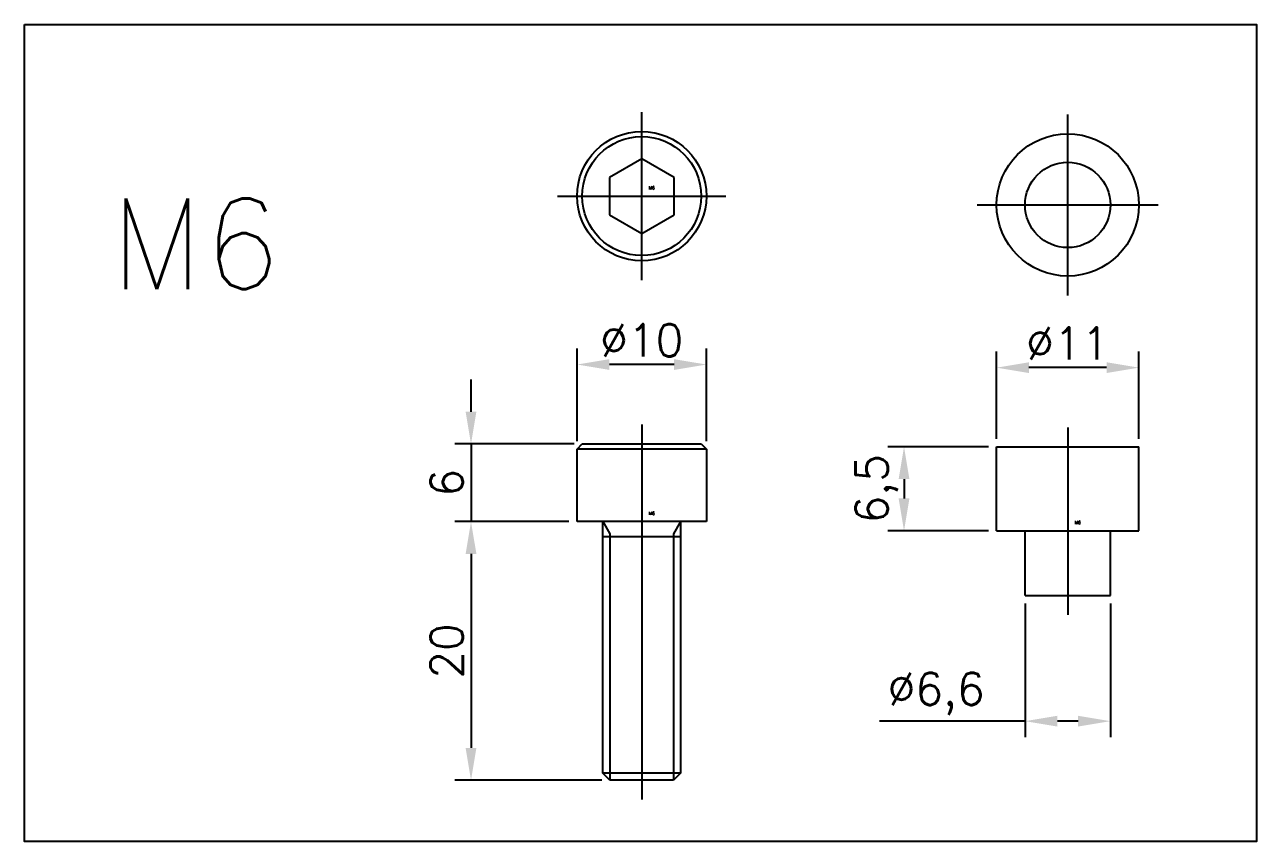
# Model space of a CAD drawing. Header units: millimetres. Extents: x 5766 to 6073, y 5599 to 5676.
# Drawn here: x 5978 to 6073.2, y 5612.9 to 5676.1 of the extents above; entities that cross this region are included whole.
import ezdxf

# ---------------------------------------------------------------- set-up
doc = ezdxf.new("R2010")
doc.units = ezdxf.units.MM
doc.linetypes.add('CENTER', pattern=[50.8, 31.75, -6.35, 6.35, -6.35])
doc.linetypes.add('HIDDEN', pattern=[9.525, 6.35, -3.175])
doc.layers.add('1', color=220, linetype='CENTER')
doc.layers.add('3', color=223, linetype='HIDDEN')
doc.styles.get("Standard").update_dxf_attribs({"font": 'romans.shx', "bigfont": 'whgtxt.shx'})
doc.dimstyles.new('ISO-25', dxfattribs={"dimtxt": 2.5, "dimasz": 2.5, "dimexe": 1.25, "dimexo": 0.625, "dimtad": 1, "dimtxsty": 'Standard', "dimcen": 2.5, "dimadec": 0, "dimazin": 0, "dimtfac": 1, "dimtmove": 0, "dimatfit": 3, "dimfxl": 1, "dimarcsym": 0})

# ---------------------------------------------------------------- blocks, each defined once
blk = doc.blocks.new('*D73')
at = {"color": 0, "lineweight": -2, "transparency": 16777216}
for p, q in [((6053.126, 5644.061), (6053.126, 5650.803)), ((6064.126, 5644.061), (6064.126, 5650.803)), ((6061.626, 5649.553), (6055.626, 5649.553))]:
    blk.add_line(p, q, dxfattribs=at)
at = {"color": 0, "transparency": 16777216}
for points in [[(6055.626, 5649.969), (6055.626, 5649.136), (6053.126, 5649.553)], [(6061.626, 5649.969), (6061.626, 5649.136), (6064.126, 5649.553)]]:
    blk.add_solid(points, dxfattribs=at)
at = {"layer": 'Defpoints', "color": 0, "transparency": 16777216}
for p in [(6053.126, 5649.553), (6053.126, 5643.436), (6064.126, 5643.436)]:
    blk.add_point(p, dxfattribs=at)
at = {"color": 0, "transparency": 16777216, "insert": (6058.626, 5651.428), "char_height": 2.5, "attachment_point": 5}
blk.add_mtext('%%c11', dxfattribs=at)
blk = doc.blocks.new('*D74')
at = {"color": 0, "lineweight": -2, "transparency": 16777216}
for p, q in [((6055.326, 5631.311), (6055.326, 5620.968)), ((6061.926, 5631.311), (6061.926, 5620.968)), ((6055.326, 5622.218), (6044.076, 5622.218)), ((6059.426, 5622.218), (6057.826, 5622.218))]:
    blk.add_line(p, q, dxfattribs=at)
at = {"color": 0, "transparency": 16777216}
for points in [[(6057.826, 5622.635), (6057.826, 5621.801), (6055.326, 5622.218)], [(6059.426, 5622.635), (6059.426, 5621.801), (6061.926, 5622.218)]]:
    blk.add_solid(points, dxfattribs=at)
at = {"layer": 'Defpoints', "color": 0, "transparency": 16777216}
for p in [(6055.326, 5631.936), (6061.926, 5631.936), (6061.926, 5622.218)]:
    blk.add_point(p, dxfattribs=at)
at = {"color": 0, "transparency": 16777216, "insert": (6048.451, 5624.331), "char_height": 2.5, "attachment_point": 5}
blk.add_mtext('%%c6,6', dxfattribs=at)
blk = doc.blocks.new('*D75')
at = {"color": 0, "lineweight": -2, "transparency": 16777216}
for p, q in [((6052.501, 5643.436), (6044.718, 5643.436)), ((6045.968, 5640.936), (6045.968, 5639.436)), ((6052.501, 5636.936), (6044.718, 5636.936))]:
    blk.add_line(p, q, dxfattribs=at)
at = {"color": 0, "transparency": 16777216}
for points in [[(6045.551, 5640.936), (6046.385, 5640.936), (6045.968, 5643.436)], [(6045.551, 5639.436), (6046.385, 5639.436), (6045.968, 5636.936)]]:
    blk.add_solid(points, dxfattribs=at)
at = {"layer": 'Defpoints', "color": 0, "transparency": 16777216}
for p in [(6053.126, 5643.436), (6045.968, 5636.936), (6053.126, 5636.936)]:
    blk.add_point(p, dxfattribs=at)
at = {"color": 0, "transparency": 16777216, "insert": (6043.855, 5640.186), "char_height": 2.5, "attachment_point": 5, "rotation": 90}
blk.add_mtext('6,5', dxfattribs=at)
blk = doc.blocks.new('*D76')
at = {"color": 0, "lineweight": -2, "transparency": 16777216}
for p, q in [((6020.684, 5643.875), (6020.684, 5651.045)), ((6030.684, 5643.875), (6030.684, 5651.045)), ((6028.184, 5649.795), (6023.184, 5649.795))]:
    blk.add_line(p, q, dxfattribs=at)
at = {"color": 0, "transparency": 16777216}
for points in [[(6023.184, 5650.211), (6023.184, 5649.378), (6020.684, 5649.795)], [(6028.184, 5650.211), (6028.184, 5649.378), (6030.684, 5649.795)]]:
    blk.add_solid(points, dxfattribs=at)
at = {"layer": 'Defpoints', "color": 0, "transparency": 16777216}
for p in [(6020.684, 5649.795), (6020.684, 5643.25), (6030.684, 5643.25)]:
    blk.add_point(p, dxfattribs=at)
at = {"color": 0, "transparency": 16777216, "insert": (6025.684, 5651.67), "char_height": 2.5, "attachment_point": 5}
blk.add_mtext('%%c10', dxfattribs=at)
blk = doc.blocks.new('*D77')
at = {"color": 0, "lineweight": -2, "transparency": 16777216}
for p, q in [((6012.486, 5646.15), (6012.486, 5648.65)), ((6020.459, 5643.65), (6011.236, 5643.65)), ((6012.486, 5643.65), (6012.486, 5637.65)), ((6020.059, 5637.65), (6011.236, 5637.65)), ((6012.486, 5635.15), (6012.486, 5632.65))]:
    blk.add_line(p, q, dxfattribs=at)
at = {"color": 0, "transparency": 16777216}
for points in [[(6012.069, 5646.15), (6012.903, 5646.15), (6012.486, 5643.65)], [(6012.069, 5635.15), (6012.903, 5635.15), (6012.486, 5637.65)]]:
    blk.add_solid(points, dxfattribs=at)
at = {"layer": 'Defpoints', "color": 0, "transparency": 16777216}
for p in [(6021.084, 5643.65), (6012.486, 5637.65), (6020.684, 5637.65)]:
    blk.add_point(p, dxfattribs=at)
at = {"color": 0, "transparency": 16777216, "insert": (6010.611, 5640.65), "char_height": 2.5, "attachment_point": 5, "rotation": 90}
blk.add_mtext('6', dxfattribs=at)
blk = doc.blocks.new('*D78')
at = {"color": 0, "lineweight": -2, "transparency": 16777216}
for p, q in [((6020.059, 5637.65), (6011.236, 5637.65)), ((6012.486, 5635.15), (6012.486, 5620.15)), ((6022.601, 5617.65), (6011.236, 5617.65))]:
    blk.add_line(p, q, dxfattribs=at)
at = {"color": 0, "transparency": 16777216}
for points in [[(6012.069, 5635.15), (6012.903, 5635.15), (6012.486, 5637.65)], [(6012.069, 5620.15), (6012.903, 5620.15), (6012.486, 5617.65)]]:
    blk.add_solid(points, dxfattribs=at)
at = {"layer": 'Defpoints', "color": 0, "transparency": 16777216}
for p in [(6020.684, 5637.65), (6012.486, 5617.65), (6023.226, 5617.65)]:
    blk.add_point(p, dxfattribs=at)
at = {"color": 0, "transparency": 16777216, "insert": (6010.611, 5627.65), "char_height": 2.5, "attachment_point": 5, "rotation": 90}
blk.add_mtext('20', dxfattribs=at)

msp = doc.modelspace()

# ---------------------------------------------------------------- linework, layer by layer
for p, q in [((6025.684, 5665.704), (6023.184, 5664.264)), ((6028.184, 5664.264), (6025.684, 5665.704)), ((6023.184, 5664.264), (6023.184, 5661.374)), ((6028.184, 5661.374), (6028.184, 5664.264)), ((6023.184, 5661.374), (6025.684, 5659.934)), ((6025.684, 5659.934), (6028.184, 5661.374)), ((6020.684, 5643.25), (6021.084, 5643.65)), ((6030.684, 5643.25), (6020.684, 5643.25)), ((6020.684, 5637.65), (6020.684, 5643.25)), ((6021.084, 5643.65), (6030.284, 5643.65)), ((6030.284, 5643.65), (6030.684, 5643.25)), ((6030.684, 5643.25), (6030.684, 5637.65)), ((6030.684, 5637.65), (6020.684, 5637.65)), ((6022.684, 5618.191), (6022.684, 5637.65)), ((6028.684, 5637.65), (6028.684, 5618.191)), ((6028.684, 5636.462), (6022.684, 5636.462)), ((6023.226, 5617.65), (6022.684, 5618.191)), ((6028.684, 5618.191), (6022.684, 5618.191)), ((6028.143, 5617.65), (6023.226, 5617.65)), ((6028.684, 5618.191), (6028.143, 5617.65))]:
    msp.add_line(p, q)
at = {"color": 4}
for p, q in [((6053.126, 5643.436), (6064.126, 5643.436)), ((6053.126, 5636.936), (6053.126, 5643.436)), ((6064.126, 5636.936), (6064.126, 5643.436)), ((6053.126, 5636.936), (6064.126, 5636.936)), ((6055.326, 5631.936), (6055.326, 5636.936)), ((6061.926, 5631.936), (6061.926, 5636.936)), ((6055.326, 5631.936), (6061.926, 5631.936))]:
    msp.add_line(p, q, dxfattribs=at)
msp.add_lwpolyline([(5977.97, 5676.078), (6073.213, 5676.078), (6073.213, 5612.923), (5977.97, 5612.923)], close=True)
for radius in [5, 4.6]:
    msp.add_circle((6025.684, 5662.819), radius)
for radius in [5.5, 3.3]:
    msp.add_circle((6058.626, 5662.134), radius, dxfattribs=at)
at = {"layer": '1', "ltscale": 4}
for p, q in [((6025.684, 5656.319), (6025.684, 5669.319)), ((6058.626, 5655.134), (6058.626, 5669.134)), ((6019.184, 5662.819), (6032.184, 5662.819)), ((6051.626, 5662.134), (6065.626, 5662.134)), ((6025.684, 5645.15), (6025.684, 5616.15)), ((6058.626, 5644.936), (6058.626, 5630.436))]:
    msp.add_line(p, q, dxfattribs=at)
at = {"layer": '1', "linetype": 'ByBlock'}
for p, q in [((6022.684, 5637.65), (6023.226, 5636.712)), ((6028.684, 5637.65), (6028.143, 5636.712)), ((6023.226, 5636.712), (6023.226, 5617.65)), ((6028.143, 5636.712), (6028.143, 5617.65))]:
    msp.add_line(p, q, dxfattribs=at)

# ---------------------------------------------------------------- texts
msp.add_text('M6', height=7).set_placement((5984.584, 5655.627))
at = {"layer": '3'}
for p in [(6026.229, 5663.335), (6026.229, 5638.166), (6059.17, 5637.452)]:
    msp.add_text('M6', height=0.25, dxfattribs=at).set_placement(p)

# ---------------------------------------------------------------- dimensions: what is measured, and where the dimension line sits
for base, p1, p2, picture, middle in [((6020.684, 5649.795), (6030.684, 5643.25), (6020.684, 5643.25), '*D76', (6025.684, 5651.67)), ((6053.126, 5649.553), (6064.126, 5643.436), (6053.126, 5643.436), '*D73', (6058.626, 5651.428))]:
    dim = msp.add_linear_dim(base=base, p1=p1, p2=p2, dimstyle='ISO-25', override={"dimpost": '%%c<>'})
    dim.commit()
    dim.dimension.update_dxf_attribs({"geometry": picture, "text_midpoint": middle})
for base, p1, p2, picture, middle in [((6012.486, 5637.65), (6021.084, 5643.65), (6020.684, 5637.65), '*D77', (6010.611, 5640.65)), ((6045.968, 5636.936), (6053.126, 5643.436), (6053.126, 5636.936), '*D75', (6043.855, 5640.186)), ((6012.486, 5617.65), (6020.684, 5637.65), (6023.226, 5617.65), '*D78', (6010.611, 5627.65))]:
    dim = msp.add_linear_dim(base=base, p1=p1, p2=p2, angle=90, dimstyle='ISO-25')
    dim.commit()
    dim.dimension.update_dxf_attribs({"geometry": picture, "text_midpoint": middle})
dim = msp.add_linear_dim(base=(6061.926, 5622.218), p1=(6055.326, 5631.936), p2=(6061.926, 5631.936), dimstyle='ISO-25', override={"dimpost": '%%c<>'})
dim.commit()
dim.dimension.update_dxf_attribs({"geometry": '*D74', "text_midpoint": (6048.451, 5622.218), "dimtype": 160})

doc.saveas('drawing.dxf')
